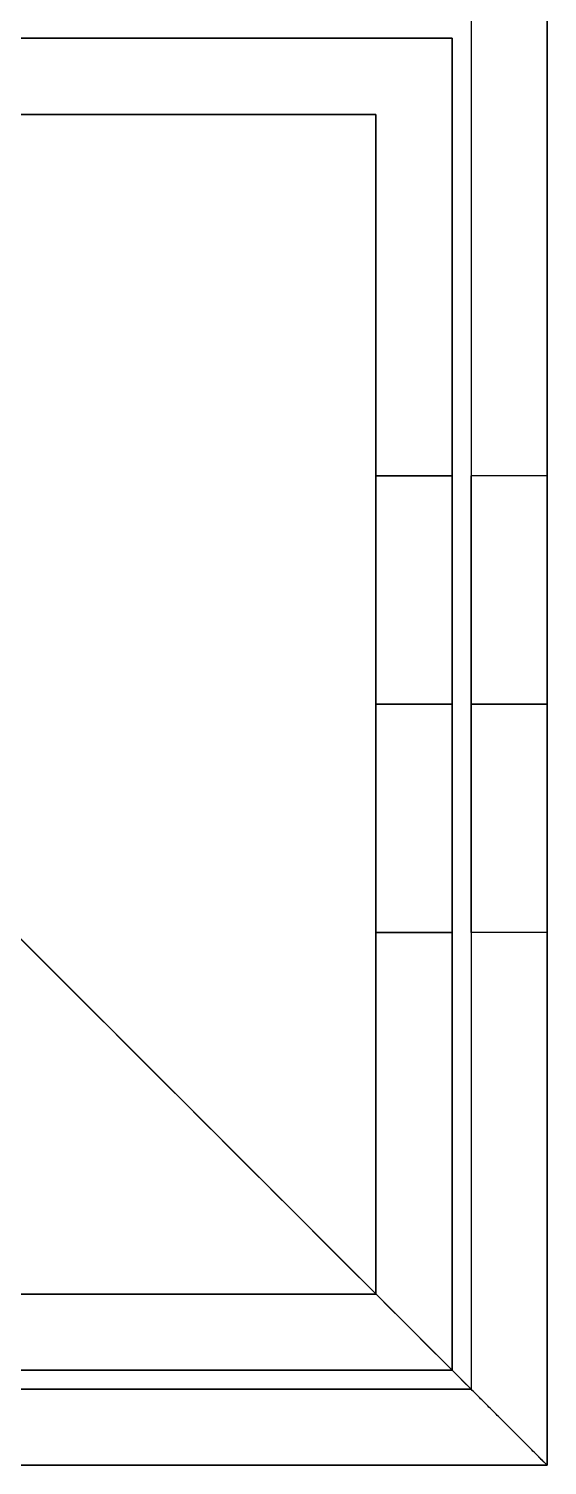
# Model space of a CAD drawing. Header units: millimetres. Extents: x -6529 to 809, y -8611 to 207.
# Drawn here: x 795.41 to 809.03, y -5011.21 to -4973.46 of the extents above; entities that cross this region are included whole.
import ezdxf

# ---------------------------------------------------------------- set-up
doc = ezdxf.new("R2010")
doc.units = ezdxf.units.MM
doc.header["$MEASUREMENT"] = 0
doc.layers.add('staal', color=5, linetype='Continuous', true_color=0x0000ff)

msp = doc.modelspace()

# ---------------------------------------------------------------- linework, layer by layer
at = {"layer": 'staal'}
for p, q in [((809.026, -5011.207), (769.026, -4971.207)), ((809.026, -5011.207, 1276), (769.026, -4971.207, 1276)), ((809.026, -5011.207, 1276), (769.026, -4971.207, 1276)), ((804.526, -4985.207, 95.5), (806.526, -4985.207, 95.5)), ((804.526, -4985.207, 170.5), (806.526, -4985.207, 170.5)), ((806.526, -4985.207, 1220.5), (804.526, -4985.207, 1220.5)), ((806.526, -4985.207, 1145.5), (804.526, -4985.207, 1145.5)), ((806.526, -4985.207, 1371.5), (804.526, -4985.207, 1371.5)), ((806.526, -4985.207, 1446.5), (804.526, -4985.207, 1446.5)), ((809.026, -4985.207, 1145.5), (807.026, -4985.207, 1145.5)), ((809.026, -4985.207, 1220.5), (807.026, -4985.207, 1220.5)), ((809.026, -4985.207, 995.5), (807.026, -4985.207, 995.5)), ((809.026, -4985.207, 1070.5), (807.026, -4985.207, 1070.5)), ((809.026, -4985.207, 845.5), (807.026, -4985.207, 845.5)), ((809.026, -4985.207, 920.5), (807.026, -4985.207, 920.5)), ((809.026, -4985.207, 770.5), (807.026, -4985.207, 770.5)), ((809.026, -4985.207, 695.5), (807.026, -4985.207, 695.5)), ((809.026, -4985.207, 95.5), (807.026, -4985.207, 95.5)), ((809.026, -4985.207, 170.5), (807.026, -4985.207, 170.5)), ((809.026, -4985.207, 320.5), (807.026, -4985.207, 320.5)), ((809.026, -4985.207, 245.5), (807.026, -4985.207, 245.5)), ((809.026, -4985.207, 470.5), (807.026, -4985.207, 470.5)), ((809.026, -4985.207, 395.5), (807.026, -4985.207, 395.5)), ((809.026, -4985.207, 620.5), (807.026, -4985.207, 620.5)), ((809.026, -4985.207, 545.5), (807.026, -4985.207, 545.5)), ((804.526, -4991.207, 40), (806.526, -4991.207, 40)), ((804.526, -4991.207, 208), (806.526, -4991.207, 208)), ((804.526, -4991.207, 101.5), (806.526, -4991.207, 101.5)), ((804.526, -4991.207, 89.5), (806.526, -4991.207, 89.5)), ((804.526, -4991.207, 176.5), (806.526, -4991.207, 176.5)), ((804.526, -4991.207, 164.5), (806.526, -4991.207, 164.5)), ((806.526, -4991.207, 1276), (804.526, -4991.207, 1276)), ((806.526, -4991.207, 1108), (804.526, -4991.207, 1108)), ((806.526, -4991.207, 1214.5), (804.526, -4991.207, 1214.5)), ((806.526, -4991.207, 1226.5), (804.526, -4991.207, 1226.5)), ((806.526, -4991.207, 1139.5), (804.526, -4991.207, 1139.5)), ((806.526, -4991.207, 1151.5), (804.526, -4991.207, 1151.5)), ((806.526, -4991.207, 1316), (804.526, -4991.207, 1316)), ((806.526, -4991.207, 1484), (804.526, -4991.207, 1484)), ((806.526, -4991.207, 1377.5), (804.526, -4991.207, 1377.5)), ((806.526, -4991.207, 1365.5), (804.526, -4991.207, 1365.5)), ((806.526, -4991.207, 1452.5), (804.526, -4991.207, 1452.5)), ((806.526, -4991.207, 1440.5), (804.526, -4991.207, 1440.5)), ((807.026, -4991.207, 40), (809.026, -4991.207, 40)), ((807.026, -4991.207, 1276), (809.026, -4991.207, 1276)), ((809.026, -4991.207, 1139.5), (807.026, -4991.207, 1139.5)), ((809.026, -4991.207, 1151.5), (807.026, -4991.207, 1151.5)), ((809.026, -4991.207, 1214.5), (807.026, -4991.207, 1214.5)), ((809.026, -4991.207, 1226.5), (807.026, -4991.207, 1226.5)), ((809.026, -4991.207, 989.5), (807.026, -4991.207, 989.5)), ((809.026, -4991.207, 1001.5), (807.026, -4991.207, 1001.5)), ((809.026, -4991.207, 1064.5), (807.026, -4991.207, 1064.5)), ((809.026, -4991.207, 1076.5), (807.026, -4991.207, 1076.5)), ((809.026, -4991.207, 839.5), (807.026, -4991.207, 839.5)), ((809.026, -4991.207, 851.5), (807.026, -4991.207, 851.5)), ((809.026, -4991.207, 914.5), (807.026, -4991.207, 914.5)), ((809.026, -4991.207, 926.5), (807.026, -4991.207, 926.5)), ((809.026, -4991.207, 764.5), (807.026, -4991.207, 764.5)), ((809.026, -4991.207, 776.5), (807.026, -4991.207, 776.5)), ((809.026, -4991.207, 689.5), (807.026, -4991.207, 689.5)), ((809.026, -4991.207, 701.5), (807.026, -4991.207, 701.5)), ((809.026, -4991.207, 89.5), (807.026, -4991.207, 89.5)), ((809.026, -4991.207, 101.5), (807.026, -4991.207, 101.5)), ((809.026, -4991.207, 164.5), (807.026, -4991.207, 164.5)), ((809.026, -4991.207, 176.5), (807.026, -4991.207, 176.5)), ((809.026, -4991.207, 314.5), (807.026, -4991.207, 314.5)), ((809.026, -4991.207, 326.5), (807.026, -4991.207, 326.5)), ((809.026, -4991.207, 239.5), (807.026, -4991.207, 239.5)), ((809.026, -4991.207, 251.5), (807.026, -4991.207, 251.5)), ((809.026, -4991.207, 464.5), (807.026, -4991.207, 464.5)), ((809.026, -4991.207, 476.5), (807.026, -4991.207, 476.5)), ((809.026, -4991.207, 389.5), (807.026, -4991.207, 389.5)), ((809.026, -4991.207, 401.5), (807.026, -4991.207, 401.5)), ((809.026, -4991.207, 614.5), (807.026, -4991.207, 614.5)), ((809.026, -4991.207, 626.5), (807.026, -4991.207, 626.5)), ((809.026, -4991.207, 539.5), (807.026, -4991.207, 539.5)), ((809.026, -4991.207, 551.5), (807.026, -4991.207, 551.5)), ((804.526, -4997.207, 95.5), (806.526, -4997.207, 95.5)), ((804.526, -4997.207, 170.5), (806.526, -4997.207, 170.5)), ((806.526, -4997.207, 1220.5), (804.526, -4997.207, 1220.5)), ((806.526, -4997.207, 1145.5), (804.526, -4997.207, 1145.5)), ((806.526, -4997.207, 1371.5), (804.526, -4997.207, 1371.5)), ((806.526, -4997.207, 1446.5), (804.526, -4997.207, 1446.5)), ((809.026, -4997.207, 1145.5), (807.026, -4997.207, 1145.5)), ((809.026, -4997.207, 1220.5), (807.026, -4997.207, 1220.5)), ((809.026, -4997.207, 995.5), (807.026, -4997.207, 995.5)), ((809.026, -4997.207, 1070.5), (807.026, -4997.207, 1070.5)), ((809.026, -4997.207, 845.5), (807.026, -4997.207, 845.5)), ((809.026, -4997.207, 920.5), (807.026, -4997.207, 920.5)), ((809.026, -4997.207, 770.5), (807.026, -4997.207, 770.5)), ((809.026, -4997.207, 695.5), (807.026, -4997.207, 695.5)), ((809.026, -4997.207, 95.5), (807.026, -4997.207, 95.5)), ((809.026, -4997.207, 170.5), (807.026, -4997.207, 170.5)), ((809.026, -4997.207, 320.5), (807.026, -4997.207, 320.5)), ((809.026, -4997.207, 245.5), (807.026, -4997.207, 245.5)), ((809.026, -4997.207, 470.5), (807.026, -4997.207, 470.5)), ((809.026, -4997.207, 395.5), (807.026, -4997.207, 395.5)), ((809.026, -4997.207, 620.5), (807.026, -4997.207, 620.5)), ((809.026, -4997.207, 545.5), (807.026, -4997.207, 545.5)), ((807.026, -5009.207, 25), (809.026, -5011.207, 25)), ((807.026, -5009.207, 1301), (809.026, -5011.207, 1301)), ((807.026, -5009.207, 1301), (809.026, -5011.207, 1301))]:
    msp.add_line(p, q, dxfattribs=at)
msp.add_lwpolyline([(-506.974, -3695.207), (809.026, -3695.207), (809.026, -5011.207), (-506.974, -5011.207)], close=True, dxfattribs=at)
for points in [[(809.026, -3695.207), (809.026, -4353.207), (809.026, -5011.207)], [(809.026, -3695.207, 40), (809.026, -4353.207, 40), (809.026, -5011.207, 40)], [(809.026, -3695.207, 1276), (809.026, -4353.207, 1276), (809.026, -5011.207, 1276)], [(809.026, -3695.207, 1316), (809.026, -4353.207, 1316), (809.026, -5011.207, 1316)], [(807.026, -3697.207, 38), (807.026, -4353.207, 38), (807.026, -5009.207, 38)], [(807.026, -3697.207, 2), (807.026, -4353.207, 2), (807.026, -5009.207, 2)], [(807.026, -3697.207, 1314), (807.026, -4353.207, 1314), (807.026, -5009.207, 1314)], [(807.026, -3697.207, 1278), (807.026, -4353.207, 1278), (807.026, -5009.207, 1278)], [(807.026, -4921.707, 20), (807.026, -4965.457, 20), (807.026, -5009.207, 20)], [(807.026, -4921.707, 1296), (807.026, -4965.457, 1296), (807.026, -5009.207, 1296)], [(809.026, -4921.707, 20), (809.026, -4966.457, 20), (809.026, -5011.207, 20)], [(809.026, -4921.707, 1296), (809.026, -4966.457, 1296), (809.026, -5011.207, 1296)], [(809.026, -5011.207), (789.026, -4991.207), (769.026, -4971.207)], [(769.026, -4971.207, 40), (789.026, -4991.207, 40), (809.026, -5011.207, 40)], [(809.026, -5011.207, 40), (789.026, -4991.207, 40), (769.026, -4971.207, 40)], [(809.026, -5011.207, 1316), (789.026, -4991.207, 1316), (769.026, -4971.207, 1316)], [(809.026, -5011.207, 1316), (789.026, -4991.207, 1316), (769.026, -4971.207, 1316)], [(809.026, -5011.207, 40), (809.026, -4991.207, 40), (809.026, -4971.207, 40)], [(809.026, -5011.207, 1276), (809.026, -4991.207, 1276), (809.026, -4971.207, 1276)], [(809.026, -5011.207, 658), (809.026, -4991.207, 658), (809.026, -4971.207, 658)], [(807.026, -5009.207, 38), (789.026, -4991.207, 38), (771.026, -4973.207, 38)], [(771.026, -4973.207, 2), (789.026, -4991.207, 2), (807.026, -5009.207, 2)], [(771.026, -4973.207, 38), (789.026, -4991.207, 38), (807.026, -5009.207, 38)], [(807.026, -5009.207, 2), (789.026, -4991.207, 2), (771.026, -4973.207, 2)], [(771.026, -4973.207, 1314), (789.026, -4991.207, 1314), (807.026, -5009.207, 1314)], [(807.026, -5009.207, 1278), (789.026, -4991.207, 1278), (771.026, -4973.207, 1278)], [(771.026, -4973.207, 1314), (789.026, -4991.207, 1314), (807.026, -5009.207, 1314)], [(807.026, -5009.207, 1278), (789.026, -4991.207, 1278), (771.026, -4973.207, 1278)], [(807.026, -4973.207, 40), (807.026, -4991.207, 40), (807.026, -5009.207, 40)], [(807.026, -4973.207, 1276), (807.026, -4991.207, 1276), (807.026, -5009.207, 1276)], [(807.026, -4973.207, 658), (807.026, -4991.207, 658), (807.026, -5009.207, 658)], [(806.526, -4973.707, 40), (789.026, -4973.707, 40), (771.526, -4973.707, 40)], [(806.526, -4973.707, 208), (789.026, -4973.707, 208), (771.526, -4973.707, 208)], [(806.526, -4973.707, 124), (789.026, -4973.707, 124), (771.526, -4973.707, 124)], [(771.526, -4973.707, 1276), (789.026, -4973.707, 1276), (806.526, -4973.707, 1276)], [(771.526, -4973.707, 1108), (789.026, -4973.707, 1108), (806.526, -4973.707, 1108)], [(771.526, -4973.707, 1192), (789.026, -4973.707, 1192), (806.526, -4973.707, 1192)], [(771.526, -4973.707, 1316), (789.026, -4973.707, 1316), (806.526, -4973.707, 1316)], [(771.526, -4973.707, 1484), (789.026, -4973.707, 1484), (806.526, -4973.707, 1484)], [(771.526, -4973.707, 1400), (789.026, -4973.707, 1400), (806.526, -4973.707, 1400)], [(806.526, -5008.707, 40), (806.526, -4991.207, 40), (806.526, -4973.707, 40)], [(806.526, -4973.707, 40), (806.526, -4973.707, 124), (806.526, -4973.707, 208)], [(806.526, -5008.707, 208), (806.526, -4991.207, 208), (806.526, -4973.707, 208)], [(806.526, -5008.707, 124), (806.526, -4991.207, 124), (806.526, -4973.707, 124)], [(806.526, -4973.707, 1276), (806.526, -4973.707, 1192), (806.526, -4973.707, 1108)], [(806.526, -4973.707, 1276), (806.526, -4991.207, 1276), (806.526, -5008.707, 1276)], [(806.526, -4973.707, 1108), (806.526, -4991.207, 1108), (806.526, -5008.707, 1108)], [(806.526, -4973.707, 1192), (806.526, -4991.207, 1192), (806.526, -5008.707, 1192)], [(806.526, -4973.707, 1316), (806.526, -4973.707, 1400), (806.526, -4973.707, 1484)], [(806.526, -4973.707, 1316), (806.526, -4991.207, 1316), (806.526, -5008.707, 1316)], [(806.526, -4973.707, 1484), (806.526, -4991.207, 1484), (806.526, -5008.707, 1484)], [(806.526, -4973.707, 1400), (806.526, -4991.207, 1400), (806.526, -5008.707, 1400)], [(773.526, -4975.707, 40), (789.026, -4975.707, 40), (804.526, -4975.707, 40)], [(773.526, -4975.707, 208), (789.026, -4975.707, 208), (804.526, -4975.707, 208)], [(773.526, -4975.707, 124), (789.026, -4975.707, 124), (804.526, -4975.707, 124)], [(804.526, -4975.707, 1276), (789.026, -4975.707, 1276), (773.526, -4975.707, 1276)], [(804.526, -4975.707, 1108), (789.026, -4975.707, 1108), (773.526, -4975.707, 1108)], [(804.526, -4975.707, 1192), (789.026, -4975.707, 1192), (773.526, -4975.707, 1192)], [(804.526, -4975.707, 1316), (789.026, -4975.707, 1316), (773.526, -4975.707, 1316)], [(804.526, -4975.707, 1484), (789.026, -4975.707, 1484), (773.526, -4975.707, 1484)], [(804.526, -4975.707, 1400), (789.026, -4975.707, 1400), (773.526, -4975.707, 1400)], [(804.526, -4975.707, 40), (804.526, -4975.707, 124), (804.526, -4975.707, 208)], [(804.526, -4975.707, 40), (804.526, -4991.207, 40), (804.526, -5006.707, 40)], [(804.526, -4975.707, 208), (804.526, -4991.207, 208), (804.526, -5006.707, 208)], [(804.526, -4975.707, 124), (804.526, -4991.207, 124), (804.526, -5006.707, 124)], [(804.526, -5006.707, 1276), (804.526, -4991.207, 1276), (804.526, -4975.707, 1276)], [(804.526, -4975.707, 1276), (804.526, -4975.707, 1192), (804.526, -4975.707, 1108)], [(804.526, -5006.707, 1108), (804.526, -4991.207, 1108), (804.526, -4975.707, 1108)], [(804.526, -5006.707, 1192), (804.526, -4991.207, 1192), (804.526, -4975.707, 1192)], [(804.526, -5006.707, 1316), (804.526, -4991.207, 1316), (804.526, -4975.707, 1316)], [(804.526, -4975.707, 1316), (804.526, -4975.707, 1400), (804.526, -4975.707, 1484)], [(804.526, -5006.707, 1484), (804.526, -4991.207, 1484), (804.526, -4975.707, 1484)], [(804.526, -5006.707, 1400), (804.526, -4991.207, 1400), (804.526, -4975.707, 1400)], [(804.526, -4991.207, 40), (804.526, -4991.207, 64.75), (804.526, -4991.207, 89.5)], [(804.526, -4991.207, 101.5), (804.526, -4991.207, 133), (804.526, -4991.207, 164.5)], [(804.526, -4991.207, 176.5), (804.526, -4991.207, 192.25), (804.526, -4991.207, 208)], [(804.526, -4991.207, 1276), (804.526, -4991.207, 1251.25), (804.526, -4991.207, 1226.5)], [(804.526, -4991.207, 1214.5), (804.526, -4991.207, 1183), (804.526, -4991.207, 1151.5)], [(804.526, -4991.207, 1139.5), (804.526, -4991.207, 1123.75), (804.526, -4991.207, 1108)], [(804.526, -4991.207, 1316), (804.526, -4991.207, 1340.75), (804.526, -4991.207, 1365.5)], [(804.526, -4991.207, 1377.5), (804.526, -4991.207, 1409), (804.526, -4991.207, 1440.5)], [(804.526, -4991.207, 1452.5), (804.526, -4991.207, 1468.25), (804.526, -4991.207, 1484)], [(806.526, -4991.207, 40), (806.526, -4991.207, 64.75), (806.526, -4991.207, 89.5)], [(806.526, -4991.207, 101.5), (806.526, -4991.207, 133), (806.526, -4991.207, 164.5)], [(806.526, -4991.207, 176.5), (806.526, -4991.207, 192.25), (806.526, -4991.207, 208)], [(806.526, -4991.207, 1276), (806.526, -4991.207, 1251.25), (806.526, -4991.207, 1226.5)], [(806.526, -4991.207, 1214.5), (806.526, -4991.207, 1183), (806.526, -4991.207, 1151.5)], [(806.526, -4991.207, 1139.5), (806.526, -4991.207, 1123.75), (806.526, -4991.207, 1108)], [(806.526, -4991.207, 1316), (806.526, -4991.207, 1340.75), (806.526, -4991.207, 1365.5)], [(806.526, -4991.207, 1377.5), (806.526, -4991.207, 1409), (806.526, -4991.207, 1440.5)], [(806.526, -4991.207, 1452.5), (806.526, -4991.207, 1468.25), (806.526, -4991.207, 1484)], [(807.026, -4991.207, 40), (807.026, -4991.207, 64.75), (807.026, -4991.207, 89.5)], [(807.026, -4991.207, 101.5), (807.026, -4991.207, 133), (807.026, -4991.207, 164.5)], [(807.026, -4991.207, 176.5), (807.026, -4991.207, 208), (807.026, -4991.207, 239.5)], [(807.026, -4991.207, 251.5), (807.026, -4991.207, 283), (807.026, -4991.207, 314.5)], [(807.026, -4991.207, 326.5), (807.026, -4991.207, 358), (807.026, -4991.207, 389.5)], [(807.026, -4991.207, 401.5), (807.026, -4991.207, 433), (807.026, -4991.207, 464.5)], [(807.026, -4991.207, 476.5), (807.026, -4991.207, 508), (807.026, -4991.207, 539.5)], [(807.026, -4991.207, 551.5), (807.026, -4991.207, 583), (807.026, -4991.207, 614.5)], [(807.026, -4991.207, 626.5), (807.026, -4991.207, 658), (807.026, -4991.207, 689.5)], [(807.026, -4991.207, 701.5), (807.026, -4991.207, 733), (807.026, -4991.207, 764.5)], [(807.026, -4991.207, 776.5), (807.026, -4991.207, 808), (807.026, -4991.207, 839.5)], [(807.026, -4991.207, 851.5), (807.026, -4991.207, 883), (807.026, -4991.207, 914.5)], [(807.026, -4991.207, 926.5), (807.026, -4991.207, 958), (807.026, -4991.207, 989.5)], [(807.026, -4991.207, 1001.5), (807.026, -4991.207, 1033), (807.026, -4991.207, 1064.5)], [(807.026, -4991.207, 1076.5), (807.026, -4991.207, 1108), (807.026, -4991.207, 1139.5)], [(807.026, -4991.207, 1151.5), (807.026, -4991.207, 1183), (807.026, -4991.207, 1214.5)], [(807.026, -4991.207, 1226.5), (807.026, -4991.207, 1251.25), (807.026, -4991.207, 1276)], [(809.026, -4991.207, 40), (809.026, -4991.207, 64.75), (809.026, -4991.207, 89.5)], [(809.026, -4991.207, 101.5), (809.026, -4991.207, 133), (809.026, -4991.207, 164.5)], [(809.026, -4991.207, 176.5), (809.026, -4991.207, 208), (809.026, -4991.207, 239.5)], [(809.026, -4991.207, 251.5), (809.026, -4991.207, 283), (809.026, -4991.207, 314.5)], [(809.026, -4991.207, 326.5), (809.026, -4991.207, 358), (809.026, -4991.207, 389.5)], [(809.026, -4991.207, 401.5), (809.026, -4991.207, 433), (809.026, -4991.207, 464.5)], [(809.026, -4991.207, 476.5), (809.026, -4991.207, 508), (809.026, -4991.207, 539.5)], [(809.026, -4991.207, 551.5), (809.026, -4991.207, 583), (809.026, -4991.207, 614.5)], [(809.026, -4991.207, 626.5), (809.026, -4991.207, 658), (809.026, -4991.207, 689.5)], [(809.026, -4991.207, 701.5), (809.026, -4991.207, 733), (809.026, -4991.207, 764.5)], [(809.026, -4991.207, 776.5), (809.026, -4991.207, 808), (809.026, -4991.207, 839.5)], [(809.026, -4991.207, 851.5), (809.026, -4991.207, 883), (809.026, -4991.207, 914.5)], [(809.026, -4991.207, 926.5), (809.026, -4991.207, 958), (809.026, -4991.207, 989.5)], [(809.026, -4991.207, 1001.5), (809.026, -4991.207, 1033), (809.026, -4991.207, 1064.5)], [(809.026, -4991.207, 1076.5), (809.026, -4991.207, 1108), (809.026, -4991.207, 1139.5)], [(809.026, -4991.207, 1151.5), (809.026, -4991.207, 1183), (809.026, -4991.207, 1214.5)], [(809.026, -4991.207, 1226.5), (809.026, -4991.207, 1251.25), (809.026, -4991.207, 1276)], [(804.526, -5006.707, 40), (789.026, -5006.707, 40), (773.526, -5006.707, 40)], [(804.526, -5006.707, 208), (789.026, -5006.707, 208), (773.526, -5006.707, 208)], [(804.526, -5006.707, 124), (789.026, -5006.707, 124), (773.526, -5006.707, 124)], [(773.526, -5006.707, 1276), (789.026, -5006.707, 1276), (804.526, -5006.707, 1276)], [(773.526, -5006.707, 1108), (789.026, -5006.707, 1108), (804.526, -5006.707, 1108)], [(773.526, -5006.707, 1192), (789.026, -5006.707, 1192), (804.526, -5006.707, 1192)], [(773.526, -5006.707, 1316), (789.026, -5006.707, 1316), (804.526, -5006.707, 1316)], [(773.526, -5006.707, 1484), (789.026, -5006.707, 1484), (804.526, -5006.707, 1484)], [(773.526, -5006.707, 1400), (789.026, -5006.707, 1400), (804.526, -5006.707, 1400)], [(804.526, -5006.707, 40), (804.526, -5006.707, 124), (804.526, -5006.707, 208)], [(804.526, -5006.707, 1276), (804.526, -5006.707, 1192), (804.526, -5006.707, 1108)], [(804.526, -5006.707, 1316), (804.526, -5006.707, 1400), (804.526, -5006.707, 1484)], [(771.526, -5008.707, 40), (789.026, -5008.707, 40), (806.526, -5008.707, 40)], [(771.526, -5008.707, 208), (789.026, -5008.707, 208), (806.526, -5008.707, 208)], [(771.526, -5008.707, 124), (789.026, -5008.707, 124), (806.526, -5008.707, 124)], [(806.526, -5008.707, 1276), (789.026, -5008.707, 1276), (771.526, -5008.707, 1276)], [(806.526, -5008.707, 1108), (789.026, -5008.707, 1108), (771.526, -5008.707, 1108)], [(806.526, -5008.707, 1192), (789.026, -5008.707, 1192), (771.526, -5008.707, 1192)], [(806.526, -5008.707, 1316), (789.026, -5008.707, 1316), (771.526, -5008.707, 1316)], [(806.526, -5008.707, 1484), (789.026, -5008.707, 1484), (771.526, -5008.707, 1484)], [(806.526, -5008.707, 1400), (789.026, -5008.707, 1400), (771.526, -5008.707, 1400)], [(806.526, -5008.707, 40), (806.526, -5008.707, 124), (806.526, -5008.707, 208)], [(806.526, -5008.707, 1276), (806.526, -5008.707, 1192), (806.526, -5008.707, 1108)], [(806.526, -5008.707, 1316), (806.526, -5008.707, 1400), (806.526, -5008.707, 1484)], [(807.026, -5009.207, 38), (151.026, -5009.207, 38), (-504.974, -5009.207, 38)], [(807.026, -5009.207, 2), (151.026, -5009.207, 2), (-504.974, -5009.207, 2)], [(-504.974, -5009.207, 1314), (151.026, -5009.207, 1314), (807.026, -5009.207, 1314)], [(-504.974, -5009.207, 1278), (151.026, -5009.207, 1278), (807.026, -5009.207, 1278)], [(807.026, -5009.207, 20), (763.276, -5009.207, 20), (719.526, -5009.207, 20)], [(719.526, -5009.207, 1296), (763.276, -5009.207, 1296), (807.026, -5009.207, 1296)], [(807.026, -5009.207, 40), (789.026, -5009.207, 40), (771.026, -5009.207, 40)], [(807.026, -5009.207, 1276), (789.026, -5009.207, 1276), (771.026, -5009.207, 1276)], [(807.026, -5009.207, 658), (789.026, -5009.207, 658), (771.026, -5009.207, 658)], [(807.026, -5009.207, 2), (807.026, -5009.207, 20), (807.026, -5009.207, 38)], [(809.026, -5011.207, 25), (808.026, -5010.207, 25), (807.026, -5009.207, 25)], [(807.026, -5009.207, 38), (807.026, -5009.207, 20), (807.026, -5009.207, 2)], [(807.026, -5009.207, 40), (807.026, -5009.207, 658), (807.026, -5009.207, 1276)], [(807.026, -5009.207, 1314), (807.026, -5009.207, 1296), (807.026, -5009.207, 1278)], [(807.026, -5009.207, 1314), (807.026, -5009.207, 1296), (807.026, -5009.207, 1278)], [(809.026, -5011.207), (151.026, -5011.207), (-506.974, -5011.207)], [(809.026, -5011.207, 40), (151.026, -5011.207, 40), (-506.974, -5011.207, 40)], [(-506.974, -5011.207, 1276), (151.026, -5011.207, 1276), (809.026, -5011.207, 1276)], [(-506.974, -5011.207, 1316), (151.026, -5011.207, 1316), (809.026, -5011.207, 1316)], [(809.026, -5011.207, 20), (764.276, -5011.207, 20), (719.526, -5011.207, 20)], [(719.526, -5011.207, 1296), (764.276, -5011.207, 1296), (809.026, -5011.207, 1296)], [(769.026, -5011.207, 40), (789.026, -5011.207, 40), (809.026, -5011.207, 40)], [(769.026, -5011.207, 1276), (789.026, -5011.207, 1276), (809.026, -5011.207, 1276)], [(769.026, -5011.207, 658), (789.026, -5011.207, 658), (809.026, -5011.207, 658)], [(809.026, -5011.207), (809.026, -5011.207, 20), (809.026, -5011.207, 40)], [(809.026, -5011.207), (809.026, -5011.207, 20), (809.026, -5011.207, 40)], [(809.026, -5011.207, 40), (809.026, -5011.207, 658), (809.026, -5011.207, 1276)], [(809.026, -5011.207, 1276), (809.026, -5011.207, 1296), (809.026, -5011.207, 1316)], [(809.026, -5011.207, 1276), (809.026, -5011.207, 1296), (809.026, -5011.207, 1316)]]:
    msp.add_open_spline(points, degree=2, dxfattribs=at)
for points, weights, knots in [([(804.526, -4985.207, 95.5), (804.526, -4985.207, 101.5), (804.526, -4991.207, 101.5), (804.526, -4997.207, 101.5), (804.526, -4997.207, 95.5), (804.526, -4997.207, 89.5), (804.526, -4991.207, 89.5), (804.526, -4985.207, 89.5), (804.526, -4985.207, 95.5)], [1, 0.707106781187, 1, 0.707106781187, 1, 0.707106781187, 1, 0.707106781187, 1], [0, 0, 0, 7.853982, 7.853982, 15.707963, 15.707963, 23.561945, 23.561945, 31.415927, 31.415927, 31.415927]), ([(804.526, -4985.207, 170.5), (804.526, -4985.207, 176.5), (804.526, -4991.207, 176.5), (804.526, -4997.207, 176.5), (804.526, -4997.207, 170.5), (804.526, -4997.207, 164.5), (804.526, -4991.207, 164.5), (804.526, -4985.207, 164.5), (804.526, -4985.207, 170.5)], [1, 0.707106781187, 1, 0.707106781187, 1, 0.707106781187, 1, 0.707106781187, 1], [0, 0, 0, 7.853982, 7.853982, 15.707963, 15.707963, 23.561945, 23.561945, 31.415927, 31.415927, 31.415927]), ([(804.526, -4985.207, 1220.5), (804.526, -4985.207, 1226.5), (804.526, -4991.207, 1226.5), (804.526, -4997.207, 1226.5), (804.526, -4997.207, 1220.5), (804.526, -4997.207, 1214.5), (804.526, -4991.207, 1214.5), (804.526, -4985.207, 1214.5), (804.526, -4985.207, 1220.5)], [1, 0.707106781187, 1, 0.707106781187, 1, 0.707106781187, 1, 0.707106781187, 1], [-31.415927, -31.415927, -31.415927, -23.561945, -23.561945, -15.707963, -15.707963, -7.853982, -7.853982, 0, 0, 0]), ([(804.526, -4985.207, 1145.5), (804.526, -4985.207, 1151.5), (804.526, -4991.207, 1151.5), (804.526, -4997.207, 1151.5), (804.526, -4997.207, 1145.5), (804.526, -4997.207, 1139.5), (804.526, -4991.207, 1139.5), (804.526, -4985.207, 1139.5), (804.526, -4985.207, 1145.5)], [1, 0.707106781187, 1, 0.707106781187, 1, 0.707106781187, 1, 0.707106781187, 1], [-31.415927, -31.415927, -31.415927, -23.561945, -23.561945, -15.707963, -15.707963, -7.853982, -7.853982, 0, 0, 0]), ([(804.526, -4985.207, 1371.5), (804.526, -4985.207, 1365.5), (804.526, -4991.207, 1365.5), (804.526, -4997.207, 1365.5), (804.526, -4997.207, 1371.5), (804.526, -4997.207, 1377.5), (804.526, -4991.207, 1377.5), (804.526, -4985.207, 1377.5), (804.526, -4985.207, 1371.5)], [1, 0.707106781187, 1, 0.707106781187, 1, 0.707106781187, 1, 0.707106781187, 1], [-31.415927, -31.415927, -31.415927, -23.561945, -23.561945, -15.707963, -15.707963, -7.853982, -7.853982, 0, 0, 0]), ([(804.526, -4985.207, 1446.5), (804.526, -4985.207, 1440.5), (804.526, -4991.207, 1440.5), (804.526, -4997.207, 1440.5), (804.526, -4997.207, 1446.5), (804.526, -4997.207, 1452.5), (804.526, -4991.207, 1452.5), (804.526, -4985.207, 1452.5), (804.526, -4985.207, 1446.5)], [1, 0.707106781187, 1, 0.707106781187, 1, 0.707106781187, 1, 0.707106781187, 1], [-31.415927, -31.415927, -31.415927, -23.561945, -23.561945, -15.707963, -15.707963, -7.853982, -7.853982, 0, 0, 0]), ([(806.526, -4985.207, 95.5), (806.526, -4985.207, 89.5), (806.526, -4991.207, 89.5), (806.526, -4997.207, 89.5), (806.526, -4997.207, 95.5), (806.526, -4997.207, 101.5), (806.526, -4991.207, 101.5), (806.526, -4985.207, 101.5), (806.526, -4985.207, 95.5)], [1, 0.707106781187, 1, 0.707106781187, 1, 0.707106781187, 1, 0.707106781187, 1], [-31.415927, -31.415927, -31.415927, -23.561945, -23.561945, -15.707963, -15.707963, -7.853982, -7.853982, 0, 0, 0]), ([(806.526, -4985.207, 170.5), (806.526, -4985.207, 164.5), (806.526, -4991.207, 164.5), (806.526, -4997.207, 164.5), (806.526, -4997.207, 170.5), (806.526, -4997.207, 176.5), (806.526, -4991.207, 176.5), (806.526, -4985.207, 176.5), (806.526, -4985.207, 170.5)], [1, 0.707106781187, 1, 0.707106781187, 1, 0.707106781187, 1, 0.707106781187, 1], [-31.415927, -31.415927, -31.415927, -23.561945, -23.561945, -15.707963, -15.707963, -7.853982, -7.853982, 0, 0, 0]), ([(806.526, -4985.207, 1220.5), (806.526, -4985.207, 1214.5), (806.526, -4991.207, 1214.5), (806.526, -4997.207, 1214.5), (806.526, -4997.207, 1220.5), (806.526, -4997.207, 1226.5), (806.526, -4991.207, 1226.5), (806.526, -4985.207, 1226.5), (806.526, -4985.207, 1220.5)], [1, 0.707106781187, 1, 0.707106781187, 1, 0.707106781187, 1, 0.707106781187, 1], [0, 0, 0, 7.853982, 7.853982, 15.707963, 15.707963, 23.561945, 23.561945, 31.415927, 31.415927, 31.415927]), ([(806.526, -4985.207, 1145.5), (806.526, -4985.207, 1139.5), (806.526, -4991.207, 1139.5), (806.526, -4997.207, 1139.5), (806.526, -4997.207, 1145.5), (806.526, -4997.207, 1151.5), (806.526, -4991.207, 1151.5), (806.526, -4985.207, 1151.5), (806.526, -4985.207, 1145.5)], [1, 0.707106781187, 1, 0.707106781187, 1, 0.707106781187, 1, 0.707106781187, 1], [0, 0, 0, 7.853982, 7.853982, 15.707963, 15.707963, 23.561945, 23.561945, 31.415927, 31.415927, 31.415927]), ([(806.526, -4985.207, 1371.5), (806.526, -4985.207, 1377.5), (806.526, -4991.207, 1377.5), (806.526, -4997.207, 1377.5), (806.526, -4997.207, 1371.5), (806.526, -4997.207, 1365.5), (806.526, -4991.207, 1365.5), (806.526, -4985.207, 1365.5), (806.526, -4985.207, 1371.5)], [1, 0.707106781187, 1, 0.707106781187, 1, 0.707106781187, 1, 0.707106781187, 1], [0, 0, 0, 7.853982, 7.853982, 15.707963, 15.707963, 23.561945, 23.561945, 31.415927, 31.415927, 31.415927]), ([(806.526, -4985.207, 1446.5), (806.526, -4985.207, 1452.5), (806.526, -4991.207, 1452.5), (806.526, -4997.207, 1452.5), (806.526, -4997.207, 1446.5), (806.526, -4997.207, 1440.5), (806.526, -4991.207, 1440.5), (806.526, -4985.207, 1440.5), (806.526, -4985.207, 1446.5)], [1, 0.707106781187, 1, 0.707106781187, 1, 0.707106781187, 1, 0.707106781187, 1], [0, 0, 0, 7.853982, 7.853982, 15.707963, 15.707963, 23.561945, 23.561945, 31.415927, 31.415927, 31.415927]), ([(807.026, -4985.207, 1145.5), (807.026, -4985.207, 1151.5), (807.026, -4991.207, 1151.5), (807.026, -4997.207, 1151.5), (807.026, -4997.207, 1145.5), (807.026, -4997.207, 1139.5), (807.026, -4991.207, 1139.5), (807.026, -4985.207, 1139.5), (807.026, -4985.207, 1145.5)], [1, 0.707106781187, 1, 0.707106781187, 1, 0.707106781187, 1, 0.707106781187, 1], [0, 0, 0, 7.853982, 7.853982, 15.707963, 15.707963, 23.561945, 23.561945, 31.415927, 31.415927, 31.415927]), ([(807.026, -4985.207, 1220.5), (807.026, -4985.207, 1226.5), (807.026, -4991.207, 1226.5), (807.026, -4997.207, 1226.5), (807.026, -4997.207, 1220.5), (807.026, -4997.207, 1214.5), (807.026, -4991.207, 1214.5), (807.026, -4985.207, 1214.5), (807.026, -4985.207, 1220.5)], [1, 0.707106781187, 1, 0.707106781187, 1, 0.707106781187, 1, 0.707106781187, 1], [0, 0, 0, 7.853982, 7.853982, 15.707963, 15.707963, 23.561945, 23.561945, 31.415927, 31.415927, 31.415927]), ([(807.026, -4985.207, 995.5), (807.026, -4985.207, 1001.5), (807.026, -4991.207, 1001.5), (807.026, -4997.207, 1001.5), (807.026, -4997.207, 995.5), (807.026, -4997.207, 989.5), (807.026, -4991.207, 989.5), (807.026, -4985.207, 989.5), (807.026, -4985.207, 995.5)], [1, 0.707106781187, 1, 0.707106781187, 1, 0.707106781187, 1, 0.707106781187, 1], [0, 0, 0, 7.853982, 7.853982, 15.707963, 15.707963, 23.561945, 23.561945, 31.415927, 31.415927, 31.415927]), ([(807.026, -4985.207, 1070.5), (807.026, -4985.207, 1076.5), (807.026, -4991.207, 1076.5), (807.026, -4997.207, 1076.5), (807.026, -4997.207, 1070.5), (807.026, -4997.207, 1064.5), (807.026, -4991.207, 1064.5), (807.026, -4985.207, 1064.5), (807.026, -4985.207, 1070.5)], [1, 0.707106781187, 1, 0.707106781187, 1, 0.707106781187, 1, 0.707106781187, 1], [0, 0, 0, 7.853982, 7.853982, 15.707963, 15.707963, 23.561945, 23.561945, 31.415927, 31.415927, 31.415927]), ([(807.026, -4985.207, 845.5), (807.026, -4985.207, 851.5), (807.026, -4991.207, 851.5), (807.026, -4997.207, 851.5), (807.026, -4997.207, 845.5), (807.026, -4997.207, 839.5), (807.026, -4991.207, 839.5), (807.026, -4985.207, 839.5), (807.026, -4985.207, 845.5)], [0.999999860338, 0.707106851018, 1, 0.707106781187, 1, 0.707106781187, 1, 0.707106781187, 1], [0, 0, 0, 7.85398, 7.85398, 15.707962, 15.707962, 23.561944, 23.561944, 31.415927, 31.415927, 31.415927]), ([(807.026, -4985.207, 920.5), (807.026, -4985.207, 926.5), (807.026, -4991.207, 926.5), (807.026, -4997.207, 926.5), (807.026, -4997.207, 920.5), (807.026, -4997.207, 914.5), (807.026, -4991.207, 914.5), (807.026, -4985.207, 914.5), (807.026, -4985.207, 920.5)], [1, 0.707106781187, 1, 0.707106781187, 1, 0.707106781187, 1, 0.707106781187, 1], [0, 0, 0, 7.853982, 7.853982, 15.707963, 15.707963, 23.561945, 23.561945, 31.415927, 31.415927, 31.415927]), ([(807.026, -4985.207, 770.5), (807.026, -4985.207, 776.5), (807.026, -4991.207, 776.5), (807.026, -4997.207, 776.5), (807.026, -4997.207, 770.5), (807.026, -4997.207, 764.5), (807.026, -4991.207, 764.5), (807.026, -4985.207, 764.5), (807.026, -4985.207, 770.5)], [1, 0.707106781187, 1, 0.707106781187, 1, 0.707106781187, 1, 0.707106781187, 1], [0, 0, 0, 7.853982, 7.853982, 15.707963, 15.707963, 23.561945, 23.561945, 31.415927, 31.415927, 31.415927]), ([(807.026, -4985.207, 695.5), (807.026, -4985.207, 701.5), (807.026, -4991.207, 701.5), (807.026, -4997.207, 701.5), (807.026, -4997.207, 695.5), (807.026, -4997.207, 689.5), (807.026, -4991.207, 689.5), (807.026, -4985.207, 689.5), (807.026, -4985.207, 695.5)], [1, 0.707106781187, 1, 0.707106781187, 1, 0.707106781187, 1, 0.707106781187, 1], [0, 0, 0, 7.853982, 7.853982, 15.707963, 15.707963, 23.561945, 23.561945, 31.415927, 31.415927, 31.415927]), ([(807.026, -4985.207, 95.5), (807.026, -4985.207, 101.5), (807.026, -4991.207, 101.5), (807.026, -4997.207, 101.5), (807.026, -4997.207, 95.5), (807.026, -4997.207, 89.5), (807.026, -4991.207, 89.5), (807.026, -4985.207, 89.5), (807.026, -4985.207, 95.5)], [1, 0.707106781187, 1, 0.707106781187, 1, 0.707106781187, 1, 0.707106781187, 1], [0, 0, 0, 7.853982, 7.853982, 15.707963, 15.707963, 23.561945, 23.561945, 31.415927, 31.415927, 31.415927]), ([(807.026, -4985.207, 170.5), (807.026, -4985.207, 176.5), (807.026, -4991.207, 176.5), (807.026, -4997.207, 176.5), (807.026, -4997.207, 170.5), (807.026, -4997.207, 164.5), (807.026, -4991.207, 164.5), (807.026, -4985.207, 164.5), (807.026, -4985.207, 170.5)], [1, 0.707106781187, 1, 0.707106781187, 1, 0.707106781187, 1, 0.707106781187, 1], [0, 0, 0, 7.853982, 7.853982, 15.707963, 15.707963, 23.561945, 23.561945, 31.415927, 31.415927, 31.415927]), ([(807.026, -4985.207, 320.5), (807.026, -4985.207, 326.5), (807.026, -4991.207, 326.5), (807.026, -4997.207, 326.5), (807.026, -4997.207, 320.5), (807.026, -4997.207, 314.5), (807.026, -4991.207, 314.5), (807.026, -4985.207, 314.5), (807.026, -4985.207, 320.5)], [1, 0.707106781187, 1, 0.707106781187, 1, 0.707106781187, 1, 0.707106781187, 1], [0, 0, 0, 7.853982, 7.853982, 15.707963, 15.707963, 23.561945, 23.561945, 31.415927, 31.415927, 31.415927]), ([(807.026, -4985.207, 245.5), (807.026, -4985.207, 251.5), (807.026, -4991.207, 251.5), (807.026, -4997.207, 251.5), (807.026, -4997.207, 245.5), (807.026, -4997.207, 239.5), (807.026, -4991.207, 239.5), (807.026, -4985.207, 239.5), (807.026, -4985.207, 245.5)], [1, 0.707106781187, 1, 0.707106781187, 1, 0.707106781187, 1, 0.707106781187, 1], [0, 0, 0, 7.853982, 7.853982, 15.707963, 15.707963, 23.561945, 23.561945, 31.415927, 31.415927, 31.415927]), ([(807.026, -4985.207, 470.5), (807.026, -4985.207, 476.5), (807.026, -4991.207, 476.5), (807.026, -4997.207, 476.5), (807.026, -4997.207, 470.5), (807.026, -4997.207, 464.5), (807.026, -4991.207, 464.5), (807.026, -4985.207, 464.5), (807.026, -4985.207, 470.5)], [1, 0.707106781187, 1, 0.707106781187, 1, 0.707106781187, 1, 0.707106781187, 1], [0, 0, 0, 7.853982, 7.853982, 15.707963, 15.707963, 23.561945, 23.561945, 31.415927, 31.415927, 31.415927]), ([(807.026, -4985.207, 395.5), (807.026, -4985.207, 401.5), (807.026, -4991.207, 401.5), (807.026, -4997.207, 401.5), (807.026, -4997.207, 395.5), (807.026, -4997.207, 389.5), (807.026, -4991.207, 389.5), (807.026, -4985.207, 389.5), (807.026, -4985.207, 395.5)], [1, 0.707106781187, 1, 0.707106781187, 1, 0.707106781187, 1, 0.707106781187, 1], [0, 0, 0, 7.853982, 7.853982, 15.707963, 15.707963, 23.561945, 23.561945, 31.415927, 31.415927, 31.415927]), ([(807.026, -4985.207, 620.5), (807.026, -4985.207, 626.5), (807.026, -4991.207, 626.5), (807.026, -4997.207, 626.5), (807.026, -4997.207, 620.5), (807.026, -4997.207, 614.5), (807.026, -4991.207, 614.5), (807.026, -4985.207, 614.5), (807.026, -4985.207, 620.5)], [1, 0.707106781187, 1, 0.707106781187, 1, 0.707106781187, 1, 0.707106781187, 1], [0, 0, 0, 7.853982, 7.853982, 15.707963, 15.707963, 23.561945, 23.561945, 31.415927, 31.415927, 31.415927]), ([(807.026, -4985.207, 545.5), (807.026, -4985.207, 551.5), (807.026, -4991.207, 551.5), (807.026, -4997.207, 551.5), (807.026, -4997.207, 545.5), (807.026, -4997.207, 539.5), (807.026, -4991.207, 539.5), (807.026, -4985.207, 539.5), (807.026, -4985.207, 545.5)], [1, 0.707106781187, 1, 0.707106781187, 1, 0.707106781187, 1, 0.707106781187, 1], [0, 0, 0, 7.853982, 7.853982, 15.707963, 15.707963, 23.561945, 23.561945, 31.415927, 31.415927, 31.415927]), ([(809.026, -4985.207, 1145.5), (809.026, -4985.207, 1139.5), (809.026, -4991.207, 1139.5), (809.026, -4997.207, 1139.5), (809.026, -4997.207, 1145.5), (809.026, -4997.207, 1151.5), (809.026, -4991.207, 1151.5), (809.026, -4985.207, 1151.5), (809.026, -4985.207, 1145.5)], [1, 0.707106781187, 1, 0.707106781187, 1, 0.707106781187, 1, 0.707106781187, 1], [-31.415927, -31.415927, -31.415927, -23.561945, -23.561945, -15.707963, -15.707963, -7.853982, -7.853982, 0, 0, 0]), ([(809.026, -4985.207, 1220.5), (809.026, -4985.207, 1214.5), (809.026, -4991.207, 1214.5), (809.026, -4997.207, 1214.5), (809.026, -4997.207, 1220.5), (809.026, -4997.207, 1226.5), (809.026, -4991.207, 1226.5), (809.026, -4985.207, 1226.5), (809.026, -4985.207, 1220.5)], [1, 0.707106781187, 1, 0.707106781187, 1, 0.707106781187, 1, 0.707106781187, 1], [-31.415927, -31.415927, -31.415927, -23.561945, -23.561945, -15.707963, -15.707963, -7.853982, -7.853982, 0, 0, 0]), ([(809.026, -4985.207, 995.5), (809.026, -4985.207, 989.5), (809.026, -4991.207, 989.5), (809.026, -4997.207, 989.5), (809.026, -4997.207, 995.5), (809.026, -4997.207, 1001.5), (809.026, -4991.207, 1001.5), (809.026, -4985.207, 1001.5), (809.026, -4985.207, 995.5)], [1, 0.707106781187, 1, 0.707106781187, 1, 0.707106781187, 1, 0.707106781187, 1], [-31.415927, -31.415927, -31.415927, -23.561945, -23.561945, -15.707963, -15.707963, -7.853982, -7.853982, 0, 0, 0]), ([(809.026, -4985.207, 1070.5), (809.026, -4985.207, 1064.5), (809.026, -4991.207, 1064.5), (809.026, -4997.207, 1064.5), (809.026, -4997.207, 1070.5), (809.026, -4997.207, 1076.5), (809.026, -4991.207, 1076.5), (809.026, -4985.207, 1076.5), (809.026, -4985.207, 1070.5)], [1, 0.707106781187, 1, 0.707106781187, 1, 0.707106781187, 1, 0.707106781187, 1], [-31.415927, -31.415927, -31.415927, -23.561945, -23.561945, -15.707963, -15.707963, -7.853982, -7.853982, 0, 0, 0]), ([(809.026, -4985.207, 845.5), (809.026, -4985.207, 839.5), (809.026, -4991.207, 839.5), (809.026, -4997.207, 839.5), (809.026, -4997.207, 845.5), (809.026, -4997.207, 851.5), (809.026, -4991.207, 851.5), (809.026, -4985.207, 851.5), (809.026, -4985.207, 845.5)], [1, 0.707106781187, 1, 0.707106781187, 1, 0.707106781187, 1, 0.707106851018, 0.999999860338], [-31.415927, -31.415927, -31.415927, -23.561944, -23.561944, -15.707962, -15.707962, -7.85398, -7.85398, 0, 0, 0]), ([(809.026, -4985.207, 920.5), (809.026, -4985.207, 914.5), (809.026, -4991.207, 914.5), (809.026, -4997.207, 914.5), (809.026, -4997.207, 920.5), (809.026, -4997.207, 926.5), (809.026, -4991.207, 926.5), (809.026, -4985.207, 926.5), (809.026, -4985.207, 920.5)], [1, 0.707106781187, 1, 0.707106781187, 1, 0.707106781187, 1, 0.707106851018, 0.999999860338], [-31.415927, -31.415927, -31.415927, -23.561944, -23.561944, -15.707962, -15.707962, -7.85398, -7.85398, 0, 0, 0]), ([(809.026, -4985.207, 770.5), (809.026, -4985.207, 764.5), (809.026, -4991.207, 764.5), (809.026, -4997.207, 764.5), (809.026, -4997.207, 770.5), (809.026, -4997.207, 776.5), (809.026, -4991.207, 776.5), (809.026, -4985.207, 776.5), (809.026, -4985.207, 770.5)], [1, 0.707106781187, 1, 0.707106781187, 1, 0.707106781187, 1, 0.707106781187, 1], [-31.415927, -31.415927, -31.415927, -23.561945, -23.561945, -15.707963, -15.707963, -7.853982, -7.853982, 0, 0, 0]), ([(809.026, -4985.207, 695.5), (809.026, -4985.207, 689.5), (809.026, -4991.207, 689.5), (809.026, -4997.207, 689.5), (809.026, -4997.207, 695.5), (809.026, -4997.207, 701.5), (809.026, -4991.207, 701.5), (809.026, -4985.207, 701.5), (809.026, -4985.207, 695.5)], [1, 0.707106781187, 1, 0.707106781187, 1, 0.707106781187, 1, 0.707106781187, 1], [-31.415927, -31.415927, -31.415927, -23.561945, -23.561945, -15.707963, -15.707963, -7.853982, -7.853982, 0, 0, 0]), ([(809.026, -4985.207, 95.5), (809.026, -4985.207, 89.5), (809.026, -4991.207, 89.5), (809.026, -4997.207, 89.5), (809.026, -4997.207, 95.5), (809.026, -4997.207, 101.5), (809.026, -4991.207, 101.5), (809.026, -4985.207, 101.5), (809.026, -4985.207, 95.5)], [1, 0.707106781187, 1, 0.707106781187, 1, 0.707106781187, 1, 0.707106781187, 1], [-31.415927, -31.415927, -31.415927, -23.561945, -23.561945, -15.707963, -15.707963, -7.853982, -7.853982, 0, 0, 0]), ([(809.026, -4985.207, 170.5), (809.026, -4985.207, 164.5), (809.026, -4991.207, 164.5), (809.026, -4997.207, 164.5), (809.026, -4997.207, 170.5), (809.026, -4997.207, 176.5), (809.026, -4991.207, 176.5), (809.026, -4985.207, 176.5), (809.026, -4985.207, 170.5)], [1, 0.707106781187, 1, 0.707106781187, 1, 0.707106781187, 1, 0.707106781187, 1], [-31.415927, -31.415927, -31.415927, -23.561945, -23.561945, -15.707963, -15.707963, -7.853982, -7.853982, 0, 0, 0]), ([(809.026, -4985.207, 320.5), (809.026, -4985.207, 314.5), (809.026, -4991.207, 314.5), (809.026, -4997.207, 314.5), (809.026, -4997.207, 320.5), (809.026, -4997.207, 326.5), (809.026, -4991.207, 326.5), (809.026, -4985.207, 326.5), (809.026, -4985.207, 320.5)], [1, 0.707106781187, 1, 0.707106781187, 1, 0.707106781187, 1, 0.707106781187, 1], [-31.415927, -31.415927, -31.415927, -23.561945, -23.561945, -15.707963, -15.707963, -7.853982, -7.853982, 0, 0, 0]), ([(809.026, -4985.207, 245.5), (809.026, -4985.207, 239.5), (809.026, -4991.207, 239.5), (809.026, -4997.207, 239.5), (809.026, -4997.207, 245.5), (809.026, -4997.207, 251.5), (809.026, -4991.207, 251.5), (809.026, -4985.207, 251.5), (809.026, -4985.207, 245.5)], [1, 0.707106781187, 1, 0.707106781187, 1, 0.707106781187, 1, 0.707106851018, 0.999999860338], [-31.415927, -31.415927, -31.415927, -23.561944, -23.561944, -15.707962, -15.707962, -7.85398, -7.85398, 0, 0, 0]), ([(809.026, -4985.207, 470.5), (809.026, -4985.207, 464.5), (809.026, -4991.207, 464.5), (809.026, -4997.207, 464.5), (809.026, -4997.207, 470.5), (809.026, -4997.207, 476.5), (809.026, -4991.207, 476.5), (809.026, -4985.207, 476.5), (809.026, -4985.207, 470.5)], [1, 0.707106781187, 1, 0.707106781187, 1, 0.707106781187, 1, 0.707106781187, 1], [-31.415927, -31.415927, -31.415927, -23.561945, -23.561945, -15.707963, -15.707963, -7.853982, -7.853982, 0, 0, 0]), ([(809.026, -4985.207, 395.5), (809.026, -4985.207, 389.5), (809.026, -4991.207, 389.5), (809.026, -4997.207, 389.5), (809.026, -4997.207, 395.5), (809.026, -4997.207, 401.5), (809.026, -4991.207, 401.5), (809.026, -4985.207, 401.5), (809.026, -4985.207, 395.5)], [1, 0.707106781187, 1, 0.707106781187, 1, 0.707106781187, 1, 0.707106781187, 1], [-31.415927, -31.415927, -31.415927, -23.561945, -23.561945, -15.707963, -15.707963, -7.853982, -7.853982, 0, 0, 0]), ([(809.026, -4985.207, 620.5), (809.026, -4985.207, 614.5), (809.026, -4991.207, 614.5), (809.026, -4997.207, 614.5), (809.026, -4997.207, 620.5), (809.026, -4997.207, 626.5), (809.026, -4991.207, 626.5), (809.026, -4985.207, 626.5), (809.026, -4985.207, 620.5)], [1, 0.707106781187, 1, 0.707106781187, 1, 0.707106781187, 1, 0.707106781187, 1], [-31.415927, -31.415927, -31.415927, -23.561945, -23.561945, -15.707963, -15.707963, -7.853982, -7.853982, 0, 0, 0]), ([(809.026, -4985.207, 545.5), (809.026, -4985.207, 539.5), (809.026, -4991.207, 539.5), (809.026, -4997.207, 539.5), (809.026, -4997.207, 545.5), (809.026, -4997.207, 551.5), (809.026, -4991.207, 551.5), (809.026, -4985.207, 551.5), (809.026, -4985.207, 545.5)], [1, 0.707106781187, 1, 0.707106781187, 1, 0.707106781187, 1, 0.707106781187, 1], [-31.415927, -31.415927, -31.415927, -23.561945, -23.561945, -15.707963, -15.707963, -7.853982, -7.853982, 0, 0, 0])]:
    msp.add_rational_spline(points, weights, degree=2, knots=knots, dxfattribs=at)

doc.saveas('drawing.dxf')
